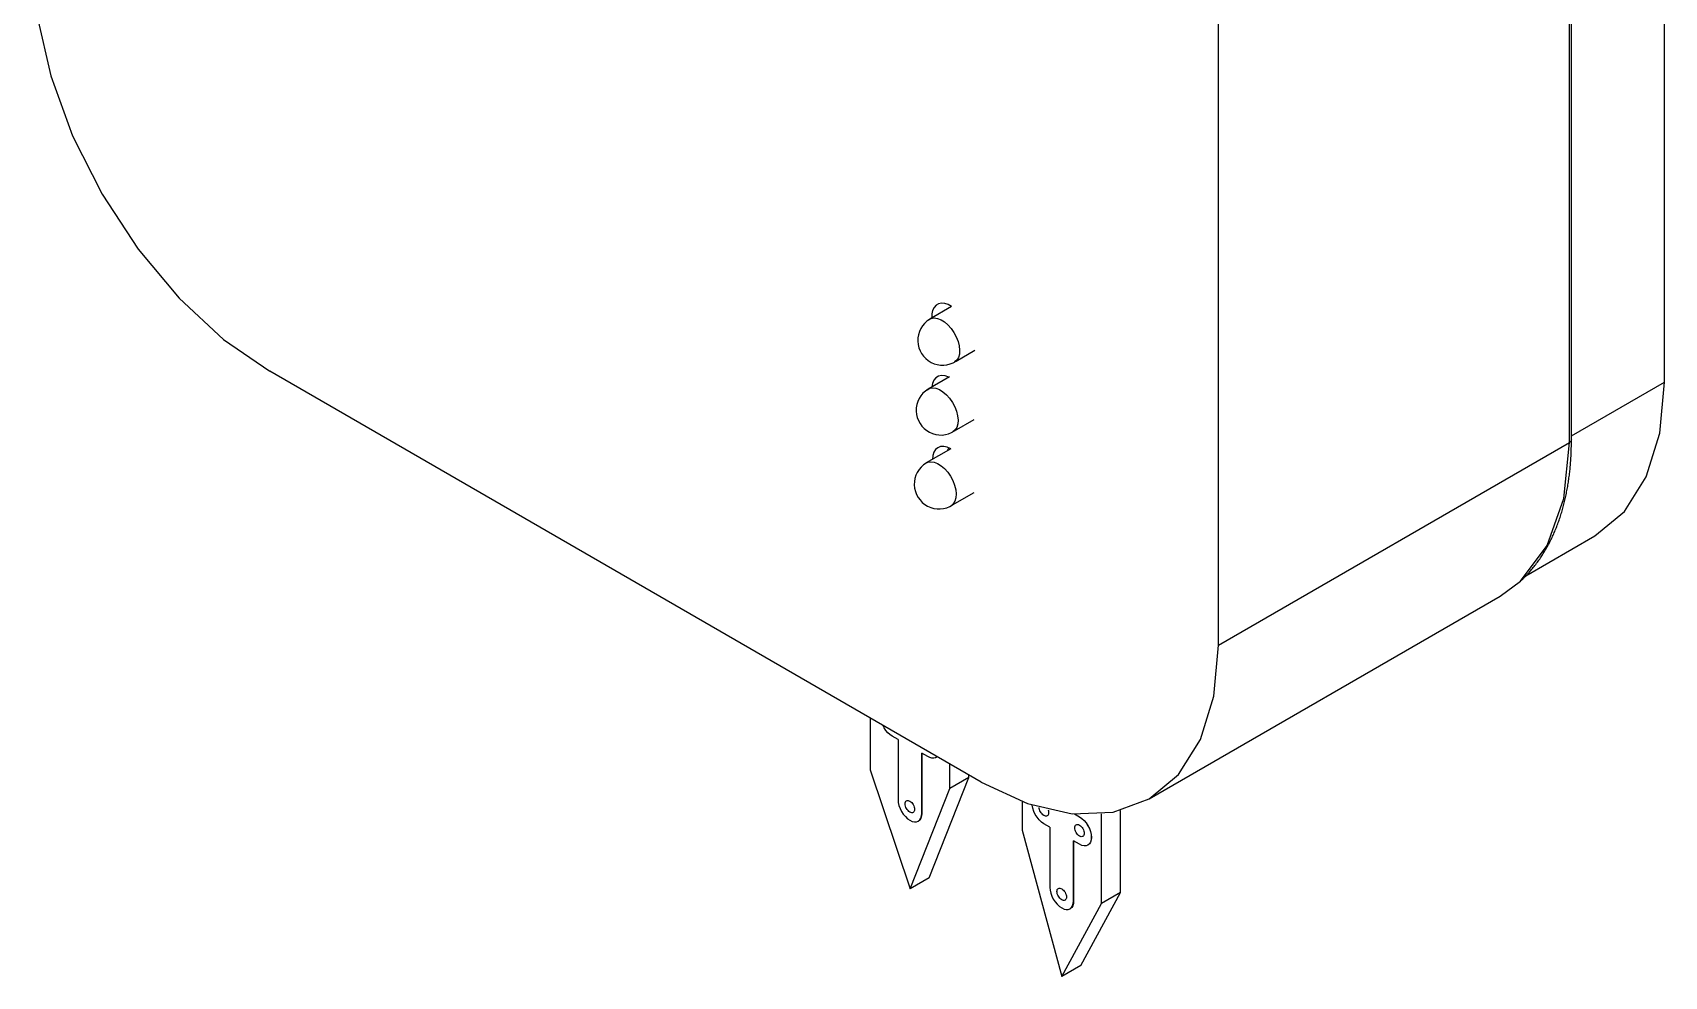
# Model space of a CAD drawing. Extents: x 2.69 to 8.09, y 2.38 to 7.06.
# Drawn here: x 7.137 to 8.095, y 5.553 to 6.107 of the extents above; entities that cross this region are included whole.
import ezdxf

# ---------------------------------------------------------------- set-up
doc = ezdxf.new("R2010")
doc.units = 0
doc.header["$LTSCALE"] = 0.5
doc.layers.add('TANGENT_LINES', color=7, linetype='CONTINUOUS')
doc.layers.add('VISIBLE', color=7, linetype='CONTINUOUS')

msp = doc.modelspace()

# ---------------------------------------------------------------- linework, layer by layer
at = {"layer": 'TANGENT_LINES'}
for p, q in [((8.03925, 5.86614), (8.03925, 6.54923)), ((8.04041, 5.87002), (8.09493, 5.9015)), ((7.83325, 5.7472), (8.03925, 5.86614)), ((7.65917, 5.64855), (7.6591, 5.6485)), ((7.75166, 5.6465), (7.75173, 5.64654)), ((7.74825, 5.59711), (7.74818, 5.59707))]:
    msp.add_line(p, q, dxfattribs=at)
for points in [[(8.01048, 5.78489), (8.02621, 5.80573), (8.03595, 5.83325), (8.03925, 5.86614)], [(8.04041, 5.86775), (8.04033, 5.8673), (8.04011, 5.86688), (8.03974, 5.86648), (8.03925, 5.86614)]]:
    msp.add_lwpolyline(points, dxfattribs=at)
at = {"layer": 'VISIBLE'}
for p, q in [((8.09493, 5.9015), (8.09493, 6.58459)), ((8.04041, 5.86775), (8.04041, 6.55084)), ((7.83325, 5.7472), (7.83325, 6.43029)), ((7.67665, 5.94597), (7.6638, 5.93855)), ((7.67626, 5.94574), (7.6764, 5.94613)), ((7.67922, 5.91392), (7.69026, 5.9203)), ((7.69405, 5.66684), (7.27647, 5.90793)), ((7.6753, 5.90471), (7.66289, 5.89755)), ((7.67831, 5.87292), (7.68982, 5.87957)), ((7.67609, 5.86245), (7.66178, 5.85419)), ((7.67424, 5.86139), (7.67497, 5.86301)), ((7.6772, 5.82957), (7.68993, 5.83691)), ((8.01365, 5.78799), (8.05416, 5.81138)), ((7.99848, 5.77602), (8.01048, 5.78489)), ((7.79248, 5.65709), (7.99848, 5.77602)), ((7.62889, 5.70445), (7.62889, 5.67406)), ((7.64518, 5.6919), (7.6417, 5.69391)), ((7.64518, 5.6919), (7.64518, 5.65654)), ((7.6591, 5.6485), (7.6591, 5.68386)), ((7.66258, 5.68186), (7.6591, 5.68386)), ((7.65917, 5.68382), (7.65917, 5.64855)), ((7.6675, 5.68137), (7.66757, 5.68141)), ((7.66812, 5.68181), (7.66757, 5.68141)), ((7.62889, 5.67406), (7.65221, 5.60434)), ((7.66335, 5.61077), (7.68666, 5.66964)), ((7.67552, 5.66321), (7.67552, 5.67753)), ((7.68666, 5.66964), (7.67552, 5.66321)), ((7.68666, 5.66964), (7.68666, 5.6711)), ((7.65221, 5.60434), (7.67552, 5.66321)), ((7.71798, 5.65541), (7.71798, 5.6387)), ((7.77574, 5.60213), (7.77574, 5.65026)), ((7.65706, 5.644), (7.65713, 5.64404)), ((7.73426, 5.64047), (7.73078, 5.64248)), ((7.74874, 5.64819), (7.75166, 5.6465)), ((7.7489, 5.64817), (7.75173, 5.64654)), ((7.76461, 5.59571), (7.76461, 5.64828)), ((7.71798, 5.6387), (7.74129, 5.55291)), ((7.73426, 5.64047), (7.73426, 5.60511)), ((7.75166, 5.63042), (7.74818, 5.63243)), ((7.74818, 5.59707), (7.74818, 5.63243)), ((7.74825, 5.63239), (7.74825, 5.59711)), ((7.75659, 5.62994), (7.75665, 5.62998)), ((7.66335, 5.61077), (7.65221, 5.60434)), ((7.74129, 5.55291), (7.76461, 5.59571)), ((7.75243, 5.55934), (7.77574, 5.60213)), ((7.77574, 5.60213), (7.76461, 5.59571)), ((7.74615, 5.59257), (7.74622, 5.59261)), ((7.75243, 5.55934), (7.74129, 5.55291))]:
    msp.add_line(p, q, dxfattribs=at)
for points in [[(7.13728, 6.14902), (7.13995, 6.11612), (7.14787, 6.08139), (7.16073, 6.04618), (7.17804, 6.01183), (7.19914, 5.97966), (7.2232, 5.95092), (7.24931, 5.92669), (7.27647, 5.90793)], [(7.67665, 5.94597), (7.67459, 5.94709), (7.67257, 5.94773), (7.67067, 5.94787), (7.66895, 5.94752), (7.66749, 5.94667), (7.66633, 5.94537), (7.6655, 5.94365), (7.66505, 5.94158), (7.66498, 5.93923)], [(7.6632, 5.93814), (7.66469, 5.93895), (7.66643, 5.93923), (7.66836, 5.93897), (7.6704, 5.93818), (7.67246, 5.9369), (7.67447, 5.93518), (7.67634, 5.93309), (7.678, 5.9307), (7.67937, 5.92812), (7.68041, 5.92546), (7.68107, 5.92282), (7.68132, 5.9203), (7.68116, 5.91802), (7.68058, 5.91606), (7.67962, 5.9145), (7.67832, 5.9134)], [(7.67493, 5.9045), (7.67279, 5.90526), (7.67077, 5.90546), (7.66897, 5.90509), (7.66744, 5.90418), (7.66626, 5.90275), (7.66546, 5.90086), (7.66509, 5.89859)], [(8.05416, 5.81138), (8.07147, 5.82575), (8.08434, 5.84611), (8.09226, 5.87169), (8.09493, 5.9015)], [(7.6623, 5.89714), (7.66378, 5.89795), (7.66552, 5.89823), (7.66745, 5.89797), (7.66949, 5.89719), (7.67156, 5.89591), (7.67357, 5.89418), (7.67544, 5.89209), (7.67709, 5.8897), (7.67847, 5.88713), (7.67951, 5.88446), (7.68016, 5.88182), (7.68042, 5.87931), (7.68025, 5.87702), (7.67968, 5.87506), (7.67872, 5.8735), (7.67741, 5.8724)], [(7.67609, 5.86245), (7.674, 5.86338), (7.67199, 5.86381), (7.67015, 5.86372), (7.66852, 5.86311), (7.66719, 5.86201), (7.66618, 5.86046), (7.66555, 5.85851), (7.66532, 5.85623)], [(8.0137, 5.78793), (8.01401, 5.78825), (8.01433, 5.78858), (8.01466, 5.78893), (8.015, 5.78929), (8.01535, 5.78969), (8.01574, 5.79011), (8.01614, 5.79057), (8.01658, 5.79108), (8.01703, 5.79161), (8.0175, 5.79218), (8.01799, 5.79277), (8.01848, 5.79338), (8.01897, 5.794), (8.01947, 5.79463), (8.01996, 5.79527), (8.02043, 5.79591), (8.0209, 5.79654), (8.02135, 5.79717), (8.02179, 5.7978), (8.02222, 5.79843), (8.02264, 5.79906), (8.02306, 5.79969), (8.02346, 5.80032), (8.02386, 5.80095), (8.02426, 5.8016), (8.02465, 5.80224), (8.02504, 5.8029), (8.02542, 5.80356), (8.0258, 5.80423), (8.02618, 5.8049), (8.02656, 5.80558), (8.02692, 5.80626), (8.02729, 5.80695), (8.02765, 5.80764), (8.028, 5.80833), (8.02835, 5.80903), (8.02869, 5.80973), (8.02903, 5.81044), (8.02936, 5.81115), (8.02968, 5.81186), (8.03, 5.81258), (8.03032, 5.8133), (8.03063, 5.81402), (8.03093, 5.81474), (8.03123, 5.81547), (8.03153, 5.81621), (8.03182, 5.81694), (8.0321, 5.81769), (8.03238, 5.81843), (8.03265, 5.81918), (8.03292, 5.81993), (8.03319, 5.82068), (8.03345, 5.82144), (8.0337, 5.8222), (8.03395, 5.82296), (8.03419, 5.82373), (8.03443, 5.8245), (8.03467, 5.82527), (8.0349, 5.82605), (8.03512, 5.82682), (8.03534, 5.8276), (8.03556, 5.82839), (8.03576, 5.82917), (8.03597, 5.82996), (8.03617, 5.83075), (8.03636, 5.83154), (8.03655, 5.83233), (8.03674, 5.83313), (8.03692, 5.83393), (8.0371, 5.83473), (8.03727, 5.83554), (8.03743, 5.83634), (8.03759, 5.83715), (8.03775, 5.83797), (8.0379, 5.83879), (8.03805, 5.83961), (8.03819, 5.84043), (8.03833, 5.84126), (8.03847, 5.8421), (8.03859, 5.84293), (8.03872, 5.84376), (8.03884, 5.8446), (8.03895, 5.84543), (8.03906, 5.84626), (8.03917, 5.84708), (8.03927, 5.8479), (8.03937, 5.84872), (8.03946, 5.84953), (8.03955, 5.85034), (8.03963, 5.85115), (8.03971, 5.85197), (8.03979, 5.85279), (8.03986, 5.85363), (8.03993, 5.85448), (8.03999, 5.85535), (8.04005, 5.85624), (8.0401, 5.85716), (8.04015, 5.85811), (8.04019, 5.85908), (8.04023, 5.86006), (8.04027, 5.86103), (8.0403, 5.86199), (8.04032, 5.86291), (8.04035, 5.86378), (8.04037, 5.86459), (8.04038, 5.86532), (8.04039, 5.86597), (8.0404, 5.8665), (8.04041, 5.86692), (8.04041, 5.86725), (8.04041, 5.86751), (8.04041, 5.86775)], [(7.66119, 5.85379), (7.66267, 5.85459), (7.66441, 5.85487), (7.66634, 5.85462), (7.66838, 5.85383), (7.67045, 5.85255), (7.67246, 5.85083), (7.67433, 5.84873), (7.67598, 5.84635), (7.67736, 5.84377), (7.67839, 5.84111), (7.67905, 5.83846), (7.67931, 5.83595), (7.67914, 5.83366), (7.67857, 5.8317), (7.67761, 5.83014), (7.6763, 5.82905)], [(8.01095, 5.78524), (8.01096, 5.78524), (8.01097, 5.78525), (8.01098, 5.78527), (8.011, 5.78529), (8.01103, 5.78531), (8.01107, 5.78535), (8.01111, 5.78539), (8.01116, 5.78544), (8.01122, 5.7855), (8.01128, 5.78556), (8.01135, 5.78563), (8.01143, 5.7857), (8.01151, 5.78578), (8.01159, 5.78586), (8.01168, 5.78595), (8.01178, 5.78604), (8.01188, 5.78614), (8.01198, 5.78624), (8.01209, 5.78635), (8.0122, 5.78645), (8.01231, 5.78657), (8.01243, 5.78668), (8.01255, 5.7868), (8.01267, 5.78692), (8.01279, 5.78704), (8.01292, 5.78716), (8.01305, 5.78729), (8.01317, 5.78741), (8.0133, 5.78754), (8.01344, 5.78767), (8.01357, 5.7878), (8.0137, 5.78793)], [(7.69405, 5.66684), (7.72121, 5.65425), (7.74732, 5.64832), (7.77138, 5.64928), (7.79248, 5.65709), (7.80979, 5.67145), (7.82265, 5.69181), (7.83057, 5.71739), (7.83325, 5.7472)], [(7.6417, 5.69391), (7.64043, 5.69478), (7.6392, 5.69589), (7.63806, 5.6972), (7.63704, 5.69867), (7.63618, 5.70025)], [(7.66811, 5.68182), (7.66724, 5.68123), (7.66622, 5.68094), (7.66508, 5.68095), (7.66385, 5.68126), (7.66258, 5.68186)], [(7.64518, 5.65654), (7.64531, 5.6549), (7.64571, 5.65316), (7.64635, 5.6514), (7.64722, 5.64968), (7.64827, 5.64807), (7.64948, 5.64664), (7.65078, 5.64543), (7.65214, 5.64449), (7.6535, 5.64386), (7.6548, 5.64356), (7.65601, 5.64361), (7.65706, 5.644), (7.65793, 5.64472), (7.65857, 5.64574), (7.65897, 5.64701), (7.6591, 5.6485)], [(7.73078, 5.64248), (7.72938, 5.64346), (7.72802, 5.64473), (7.72679, 5.64624), (7.72572, 5.64793), (7.72486, 5.64973), (7.72424, 5.65156), (7.7239, 5.65334)], [(7.7332, 5.65072), (7.73342, 5.65003), (7.73354, 5.64936), (7.73356, 5.64873), (7.73348, 5.64817), (7.7333, 5.64769), (7.73303, 5.64732), (7.73268, 5.64706), (7.73225, 5.64693), (7.73177, 5.64694), (7.73125, 5.64707), (7.73072, 5.64734), (7.73019, 5.64772), (7.72968, 5.6482), (7.72921, 5.64877), (7.7288, 5.6494), (7.72847, 5.65007), (7.72821, 5.65076), (7.72806, 5.65144), (7.728, 5.65209)], [(7.65917, 5.64855), (7.65904, 5.64705), (7.65864, 5.64578), (7.658, 5.64476), (7.65713, 5.64404)], [(7.75166, 5.6465), (7.75302, 5.64556), (7.75433, 5.64435), (7.75553, 5.64291), (7.75659, 5.6413), (7.75745, 5.63958), (7.75809, 5.63782), (7.75849, 5.63609), (7.75862, 5.63444), (7.75849, 5.63295), (7.75809, 5.63167), (7.75745, 5.63065), (7.75659, 5.62994), (7.75553, 5.62955), (7.75433, 5.6295), (7.75302, 5.62979), (7.75166, 5.63042)], [(7.75173, 5.64654), (7.75309, 5.6456), (7.7544, 5.64439), (7.7556, 5.64295), (7.75665, 5.64134), (7.75752, 5.63962), (7.75816, 5.63786), (7.75856, 5.63613), (7.75869, 5.63448), (7.75856, 5.63299), (7.75816, 5.63171), (7.75752, 5.63069), (7.75665, 5.62998)], [(7.73426, 5.60511), (7.7344, 5.60346), (7.73479, 5.60173), (7.73544, 5.59997), (7.7363, 5.59825), (7.73736, 5.59664), (7.73856, 5.5952), (7.73987, 5.59399), (7.74122, 5.59305), (7.74258, 5.59242), (7.74389, 5.59213), (7.74509, 5.59218), (7.74615, 5.59257), (7.74701, 5.59328), (7.74765, 5.5943), (7.74805, 5.59558), (7.74818, 5.59707)], [(7.74825, 5.59711), (7.74812, 5.59562), (7.74772, 5.59434), (7.74708, 5.59332), (7.74622, 5.59261)]]:
    msp.add_lwpolyline(points, dxfattribs=at)
for points in [[(7.65017, 5.65593), (7.65059, 5.65609), (7.65107, 5.65611), (7.6516, 5.65599), (7.65214, 5.65574), (7.65268, 5.65536), (7.65321, 5.65488), (7.65369, 5.6543), (7.65411, 5.65366), (7.65445, 5.65297), (7.65471, 5.65227), (7.65487, 5.65157), (7.65492, 5.65092), (7.65487, 5.65032), (7.65471, 5.64981), (7.65445, 5.6494), (7.65411, 5.64911), (7.65369, 5.64896), (7.65321, 5.64894), (7.65268, 5.64906), (7.65214, 5.64931), (7.6516, 5.64968), (7.65107, 5.65017), (7.65059, 5.65074), (7.65017, 5.65139), (7.64983, 5.65207), (7.64957, 5.65278), (7.64941, 5.65347), (7.64936, 5.65413), (7.64941, 5.65473), (7.64957, 5.65524), (7.64983, 5.65565)], [(7.7497, 5.64187), (7.75012, 5.64203), (7.7506, 5.64204), (7.75112, 5.64193), (7.75166, 5.64167), (7.75221, 5.6413), (7.75273, 5.64081), (7.75321, 5.64024), (7.75363, 5.6396), (7.75398, 5.63891), (7.75424, 5.6382), (7.75439, 5.63751), (7.75445, 5.63685), (7.75439, 5.63626), (7.75424, 5.63574), (7.75398, 5.63534), (7.75363, 5.63505), (7.75321, 5.63489), (7.75273, 5.63487), (7.75221, 5.63499), (7.75166, 5.63524), (7.75112, 5.63562), (7.7506, 5.6361), (7.75012, 5.63668), (7.7497, 5.63732), (7.74935, 5.63801), (7.74909, 5.63871), (7.74893, 5.63941), (7.74888, 5.64007), (7.74893, 5.64066), (7.74909, 5.64117), (7.74935, 5.64158)], [(7.73926, 5.6045), (7.73968, 5.60466), (7.74016, 5.60468), (7.74068, 5.60456), (7.74122, 5.6043), (7.74177, 5.60393), (7.74229, 5.60344), (7.74277, 5.60287), (7.74319, 5.60223), (7.74354, 5.60154), (7.7438, 5.60084), (7.74395, 5.60014), (7.74401, 5.59948), (7.74395, 5.59889), (7.7438, 5.59838), (7.74354, 5.59797), (7.74319, 5.59768), (7.74277, 5.59752), (7.74229, 5.59751), (7.74177, 5.59762), (7.74122, 5.59788), (7.74068, 5.59825), (7.74016, 5.59874), (7.73968, 5.59931), (7.73926, 5.59995), (7.73891, 5.60064), (7.73865, 5.60134), (7.73849, 5.60204), (7.73844, 5.6027), (7.73849, 5.60329), (7.73865, 5.60381), (7.73891, 5.60421)]]:
    msp.add_lwpolyline(points, close=True, dxfattribs=at)
for centre in [(7.67126, 5.92606), (7.67035, 5.88506), (7.66924, 5.84171)]:
    msp.add_arc(centre, 0.01452, 121.18939, 303.26371, dxfattribs=at)

doc.saveas('drawing.dxf')
